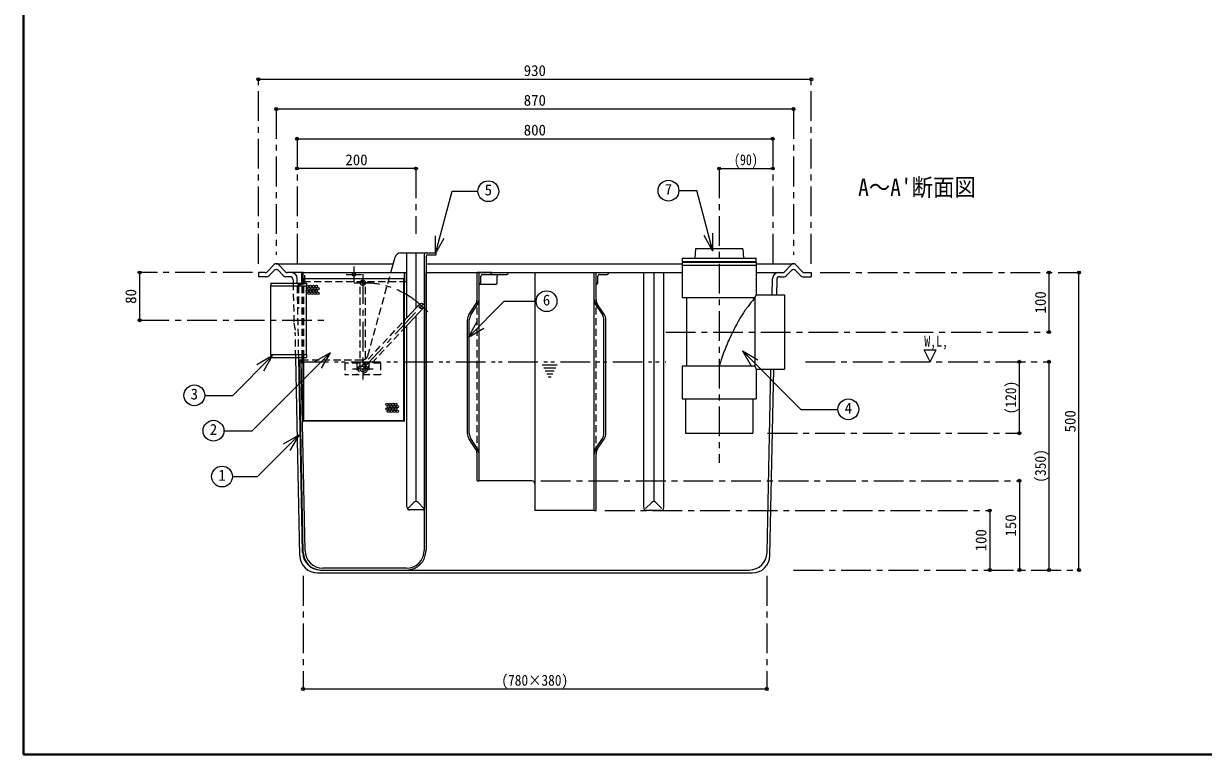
# Model space of a CAD drawing. Units: millimetres at full size, sheet at 1:10. Extents: x -2093 to 1957, y -1401 to 1409.
# Drawn here: x -2093 to -108, y -1401 to -172 of the extents above; entities that cross this region are included whole.
import ezdxf
from ezdxf.enums import TextEntityAlignment as Align

# ---------------------------------------------------------------- set-up
doc = ezdxf.new("R2010")
doc.units = ezdxf.units.MM
doc.header["$LTSCALE"] = 10
doc.header["$PDMODE"] = 32
doc.header["$PDSIZE"] = 5
for name, pattern in [('CHAIN1', [8, 5, -1, 1, -1]), ('DASHED1', [1.8, 1.2, -0.6]), ('DOUBLE_CHAIN1', [8.8, 5, -1, 0.6, -0.6, 0.6, -1])]:
    doc.linetypes.add(name, pattern=pattern)
doc.layers.add('0-0_ﾚｲﾔ1', color=4, linetype='Continuous', lineweight=9)
doc.styles.add('ＭＳ ゴシック', font='')
doc.styles.get('ＭＳ ゴシック').set_extended_font_data('MS Gothic')

msp = doc.modelspace()

# ---------------------------------------------------------------- linework, layer by layer
at = {"layer": '0-0_ﾚｲﾔ1', "color": 1, "lineweight": 40}
for p, q in [((-2092.76, -1400.68), (-2092.76, 1409.32)), ((1957.24, -1400.68), (-2092.76, -1400.68))]:
    msp.add_line(p, q, dxfattribs=at)
at = {"layer": '0-0_ﾚｲﾔ1'}
for p, q in [((-1697.76, -265.68), (-767.76, -265.68)), ((-797.76, -315.68), (-1667.76, -315.68)), ((-1632.76, -365.68), (-832.76, -365.68)), ((-1432.76, -415.68), (-1632.76, -415.68)), ((-922.76, -415.68), (-832.76, -415.68)), ((-1474.99, -590.68), (-1467.85, -565)), ((-1458.22, -557.68), (-1415.82, -557.68)), ((-1447.87, -666.4), (-1447.87, -557.68)), ((-1432.76, -557.68), (-1432.76, -650.22)), ((-1897.76, -590.68), (-1897.76, -670.68)), ((-1667.76, -575.68), (-1470.82, -575.68)), ((-1625.26, -590.68), (-1642.56, -590.68)), ((-1415.76, -575.68), (-985.26, -575.68)), ((-1415.76, -985.68), (-1415.76, -590.68)), ((-1415.76, -590.68), (-985.26, -590.68)), ((-1232.76, -590.68), (-1232.76, -945.68)), ((-1049.76, -985.68), (-1049.76, -590.68)), ((-1032.76, -590.68), (-1032.76, -975.68)), ((-1015.76, -985.68), (-1015.76, -590.68)), ((-860.26, -575.68), (-797.76, -575.68)), ((-860.26, -590.68), (-822.96, -590.68)), ((-367.76, -690.68), (-367.76, -590.68)), ((-317.76, -1090.68), (-317.76, -590.68)), ((-864.24, -634.96), (-866.78, -638.05)), ((-862.76, -633.18), (-864.24, -634.96)), ((-879.37, -654.53), (-881.74, -658.08)), ((-877.95, -652.5), (-879.37, -654.53)), ((-876.6, -650.62), (-877.95, -652.5)), ((-874.22, -647.43), (-876.6, -650.62)), ((-871.78, -644.27), (-874.22, -647.43)), ((-869.3, -641.15), (-871.78, -644.27)), ((-866.78, -638.05), (-869.3, -641.15)), ((-1432.76, -663.41), (-1432.76, -975.68)), ((-890.54, -672.71), (-891.74, -674.87)), ((-888.42, -669), (-890.54, -672.71)), ((-886.26, -665.32), (-888.42, -669)), ((-884.03, -661.67), (-886.26, -665.32)), ((-881.74, -658.08), (-884.03, -661.67)), ((-1447.87, -984.68), (-1447.87, -679.58)), ((-900.39, -691.3), (-902.67, -695.96)), ((-898.05, -686.68), (-900.39, -691.3)), ((-895.65, -682.08), (-898.05, -686.68)), ((-893.19, -677.51), (-895.65, -682.08)), ((-891.74, -674.87), (-893.19, -677.51)), ((-909.5, -710.96), (-911.53, -715.81)), ((-907.4, -706.15), (-909.5, -710.96)), ((-906.15, -703.38), (-907.4, -706.15)), ((-904.89, -700.64), (-906.15, -703.38)), ((-902.67, -695.96), (-904.89, -700.64)), ((-918.1, -733.41), (-918.56, -734.79)), ((-917.11, -730.53), (-918.1, -733.41)), ((-915.34, -725.59), (-917.11, -730.53)), ((-913.48, -720.68), (-915.34, -725.59)), ((-911.53, -715.81), (-913.48, -720.68)), ((-1622.26, -737.68), (-1625.82, -737.68)), ((-922.33, -746.78), (-922.76, -748.18)), ((-921.6, -744.38), (-922.33, -746.78)), ((-920.86, -741.98), (-921.6, -744.38)), ((-920.11, -739.58), (-920.86, -741.98)), ((-919.34, -737.18), (-920.11, -739.58)), ((-918.56, -734.79), (-919.34, -737.18)), ((-417.76, -860.68), (-417.76, -740.68)), ((-367.76, -1090.68), (-367.76, -740.68)), ((-417.76, -940.68), (-417.76, -1090.68)), ((-1446.55, -987.49), (-1436.27, -977.12)), ((-1420.82, -989.68), (-1442.87, -989.68)), ((-1419.41, -987.04), (-1429.25, -977.12)), ((-1046.55, -987.49), (-1036.27, -977.12)), ((-1020.76, -990.68), (-1044.76, -990.68)), ((-1018.97, -987.49), (-1029.25, -977.12)), ((-467.76, -990.68), (-467.76, -1090.68)), ((-1622.76, -1290.68), (-842.76, -1290.68))]:
    msp.add_line(p, q, dxfattribs=at)
at = {"layer": '0-0_ﾚｲﾔ1', "linetype": 'CHAIN1'}
for p, q in [((-1697.76, -575.68), (-1697.76, -265.68)), ((-767.76, -575.68), (-767.76, -265.68)), ((-1667.76, -315.68), (-1667.76, -560.68)), ((-797.76, -315.68), (-797.76, -560.68)), ((-1632.76, -365.68), (-1632.76, -575.68)), ((-832.76, -365.68), (-832.76, -575.68)), ((-1432.76, -415.68), (-1432.76, -525.68)), ((-922.76, -415.68), (-922.76, -910.68)), ((-1707.76, -590.68), (-1897.76, -590.68)), ((-1550.26, -593.68), (-1524.26, -593.68)), ((-1537.26, -580.68), (-1537.26, -606.68)), ((-1522.29, -593.18), (-1522.29, -770.18)), ((-752.76, -590.68), (-317.76, -590.68)), ((-1536.79, -607.68), (-1507.79, -607.68)), ((-1522.29, -752.68), (-1413.42, -636.11)), ((-1412.72, -656.6), (-1433.92, -636.81)), ((-1897.76, -670.68), (-1582.14, -670.68)), ((-1012.76, -690.68), (-367.76, -690.68)), ((-1539.79, -752.68), (-1504.79, -752.68)), ((-777.76, -740.68), (-367.76, -740.68)), ((-841.26, -860.68), (-417.76, -860.68)), ((-1222.76, -940.68), (-417.76, -940.68)), ((-1114.83, -990.68), (-467.76, -990.68)), ((-797.76, -1090.68), (-317.76, -1090.68)), ((-1622.76, -1100.68), (-1622.76, -1290.68)), ((-842.76, -1100.68), (-842.76, -1290.68))]:
    msp.add_line(p, q, dxfattribs=at)
at = {"layer": '0-0_ﾚｲﾔ1', "color": 7, "lineweight": 18}
for p, q in [((-990.58, -452.91), (-960.44, -452.91)), ((-933.25, -554.39), (-960.44, -452.91)), ((-1400.12, -558.76), (-1400.12, -528.76)), ((-1400.12, -558.76), (-1385.12, -532.77)), ((-933.25, -554.39), (-948.25, -528.41)), ((-933.25, -554.39), (-933.25, -524.39)), ((-1622.26, -590.68), (-1452.26, -590.68)), ((-1307.94, -593.68), (-1280.16, -593.68)), ((-1304.94, -590.68), (-1133.14, -590.68)), ((-1677.14, -728.18), (-1677.14, -613.18)), ((-1624.26, -608.18), (-1624.26, -605.68)), ((-1622.26, -600.68), (-1621.26, -600.68)), ((-1622.26, -605.68), (-1622.26, -608.18)), ((-1621.26, -600.68), (-1453.26, -600.68)), ((-1621.26, -608.18), (-1621.26, -600.68)), ((-1617.14, -728.18), (-1617.14, -613.18)), ((-1453.26, -600.68), (-1452.26, -600.68)), ((-1298.93, -610.68), (-1326.7, -610.68)), ((-1295.93, -607.68), (-1295.93, -596.68)), ((-1453.76, -672.71), (-1426.61, -643.64)), ((-1453.76, -685.89), (-1420.03, -649.78)), ((-1344.62, -699.1), (-1284.36, -638.85)), ((-1326.7, -895.15), (-1326.7, -636.2)), ((-1284.36, -638.85), (-1230.59, -638.85)), ((-1133.14, -895.19), (-1133.14, -636.16)), ((-1344.62, -699.1), (-1329.62, -673.12)), ((-1344.62, -699.1), (-1318.64, -684.1)), ((-1674.4, -730.64), (-1740.79, -797.03)), ((-1577.27, -725.45), (-1708.32, -856.5)), ((-1674.4, -730.64), (-1700.38, -745.64)), ((-1674.4, -730.64), (-1689.4, -756.62)), ((-1624.26, -738.18), (-1624.26, -733.18)), ((-1622.26, -738.18), (-1622.26, -733.18)), ((-1621.26, -739.18), (-1621.26, -733.18)), ((-1577.27, -725.45), (-1603.26, -740.45)), ((-1577.27, -725.45), (-1592.27, -751.44)), ((-883.44, -722.38), (-868.44, -748.36)), ((-883.44, -722.38), (-857.46, -737.38)), ((-577.76, -720.68), (-557.76, -720.68)), ((-567.76, -740.68), (-577.76, -720.68)), ((-567.76, -740.68), (-557.76, -720.68)), ((-1788.03, -797.03), (-1740.79, -797.03)), ((-1755.84, -856.5), (-1708.32, -856.5)), ((-1629.9, -863.89), (-1699.56, -933.55)), ((-1629.9, -863.89), (-1655.88, -878.89)), ((-1629.9, -863.89), (-1644.9, -889.87)), ((-1741.47, -933.55), (-1699.56, -933.55)), ((-1237.76, -940.68), (-1326.7, -940.68)), ((-1232.76, -945.68), (-1232.76, -990.68)), ((-1133.14, -990.68), (-1232.76, -990.68))]:
    msp.add_line(p, q, dxfattribs=at)
at = {"layer": '0-0_ﾚｲﾔ1', "color": 5, "lineweight": 25}
for p, q in [((-882.76, -550.68), (-881.76, -566.68)), ((-1418.82, -560.68), (-1418.82, -1057.68)), ((-1415.82, -557.68), (-1398.82, -557.68)), ((-1415.82, -563.68), (-1415.82, -1057.68)), ((-1412.82, -560.68), (-1398.82, -560.68)), ((-1398.82, -560.68), (-1398.82, -557.68)), ((-985.26, -566.68), (-860.26, -566.68)), ((-985.26, -566.68), (-985.26, -572.18)), ((-985.26, -572.18), (-860.26, -572.18)), ((-985.26, -573.18), (-985.26, -633.18)), ((-860.26, -572.18), (-860.26, -566.68)), ((-1686.65, -590.68), (-1697.76, -590.68)), ((-1697.76, -590.68), (-1697.76, -597.68)), ((-1683.08, -589.18), (-1671.33, -577.18)), ((-1680.13, -596.18), (-1671.33, -587.19)), ((-1652.44, -589.18), (-1664.19, -577.18)), ((-1655.39, -596.18), (-1664.19, -587.19)), ((-1642.56, -590.68), (-1648.87, -590.68)), ((-1622.26, -590.68), (-1625.26, -590.68)), ((-1625.26, -590.68), (-1625.26, -605.68)), ((-1452.26, -839.68), (-1452.26, -590.68)), ((-1329.98, -636.2), (-1329.98, -590.68)), ((-1304.94, -590.68), (-1329.98, -590.68)), ((-1326.7, -636.2), (-1326.7, -590.68)), ((-1320.7, -593.68), (-1307.94, -593.68)), ((-1133.14, -590.68), (-1108.28, -590.68)), ((-1133.14, -636.16), (-1133.14, -590.68)), ((-1129.83, -636.16), (-1129.83, -590.68)), ((-1123.83, -593.68), (-1111.28, -593.68)), ((-985.26, -578.18), (-860.26, -578.18)), ((-822.96, -590.68), (-816.65, -590.68)), ((-813.08, -589.18), (-801.33, -577.18)), ((-810.13, -596.18), (-801.33, -587.19)), ((-782.44, -589.18), (-794.19, -577.18)), ((-785.39, -596.18), (-794.19, -587.19)), ((-778.87, -590.68), (-767.76, -590.68)), ((-767.76, -590.68), (-767.76, -597.68)), ((-1683.71, -597.68), (-1697.76, -597.68)), ((-1677.14, -608.18), (-1617.14, -608.18)), ((-1677.14, -608.18), (-1677.14, -613.18)), ((-1677.14, -613.18), (-1617.14, -613.18)), ((-1644.52, -597.68), (-1651.81, -597.68)), ((-1639.52, -602.58), (-1639.41, -608.18)), ((-1632.41, -608.18), (-1632.56, -600.48)), ((-1617.14, -608.18), (-1617.14, -613.18)), ((-1453.26, -839.18), (-1453.26, -600.68)), ((-1452.26, -605.68), (-1449.26, -605.68)), ((-1323.7, -607.68), (-1323.7, -596.68)), ((-1126.83, -607.68), (-1126.83, -596.68)), ((-833.51, -628.18), (-832.96, -600.48)), ((-826, -602.58), (-826.51, -628.18)), ((-821, -597.68), (-813.71, -597.68)), ((-781.81, -597.68), (-767.76, -597.68)), ((-862.76, -633.18), (-985.26, -633.18)), ((-977.76, -633.18), (-977.76, -748.18)), ((-862.76, -633.18), (-860.26, -628.18)), ((-862.76, -633.18), (-862.76, -748.18)), ((-860.26, -628.18), (-812.76, -628.18)), ((-812.76, -628.18), (-812.76, -753.18)), ((-1343.9, -661.94), (-1332.43, -644.42)), ((-1340.62, -661.94), (-1329.16, -644.42)), ((-1130.65, -644.44), (-1119.08, -661.91)), ((-1115.77, -661.91), (-1127.34, -644.44)), ((-1346.35, -861.2), (-1346.35, -670.15)), ((-1343.07, -861.2), (-1343.07, -670.15)), ((-1116.59, -861.16), (-1116.59, -670.19)), ((-1113.28, -861.16), (-1113.28, -670.19)), ((-1677.14, -728.18), (-1677.14, -733.18)), ((-1677.14, -733.18), (-1617.14, -733.18)), ((-1628.25, -1066.28), (-1634.91, -733.18)), ((-1623.35, -1061.28), (-1629.91, -733.18)), ((-1622.35, -1061.28), (-1628.82, -737.68)), ((-1625.82, -737.68), (-1628.82, -737.68)), ((-1619.41, -1058.28), (-1625.82, -737.68)), ((-1624.26, -738.18), (-1622.26, -738.18)), ((-1622.26, -839.68), (-1622.26, -738.18)), ((-1622.26, -739.18), (-1621.26, -739.18)), ((-1621.26, -839.18), (-1621.26, -739.18)), ((-862.76, -748.18), (-985.26, -748.18)), ((-985.26, -748.18), (-985.26, -803.18)), ((-860.26, -753.18), (-860.26, -803.18)), ((-842.17, -1061.28), (-836.01, -753.18)), ((-837.27, -1066.28), (-831.01, -753.18)), ((-985.26, -803.18), (-860.26, -803.18)), ((-979.26, -803.18), (-979.26, -860.68)), ((-866.26, -803.18), (-866.26, -860.68)), ((-1453.26, -840.68), (-1621.26, -840.68)), ((-1453.76, -839.68), (-1620.76, -839.68)), ((-1332.43, -886.94), (-1343.9, -869.42)), ((-1329.16, -886.94), (-1340.62, -869.42)), ((-1130.65, -886.91), (-1119.08, -869.44)), ((-1127.34, -886.91), (-1115.77, -869.44)), ((-979.26, -860.68), (-866.26, -860.68)), ((-1329.98, -940.68), (-1329.98, -895.15)), ((-1326.7, -940.68), (-1326.7, -895.15)), ((-1133.14, -990.68), (-1133.14, -895.19)), ((-1129.83, -990.68), (-1129.83, -895.19)), ((-1329.98, -940.68), (-1326.7, -940.68)), ((-1133.14, -990.68), (-1129.83, -990.68)), ((-1593.35, -1090.68), (-872.17, -1090.68)), ((-1448.82, -1087.68), (-1589.41, -1087.68)), ((-1598.26, -1095.68), (-867.27, -1095.68))]:
    msp.add_line(p, q, dxfattribs=at)
at = {"layer": '0-0_ﾚｲﾔ1', "linetype": 'DASHED1'}
for p, q in [((-1619.76, -607.07), (-1619.76, -590.68)), ((-1513.78, -730.35), (-1474.99, -590.68)), ((-1629.91, -733.18), (-1632.41, -608.18)), ((-1631.67, -613.06), (-1631.67, -650.68)), ((-1630.17, -613.06), (-1630.17, -650.68)), ((-1629.35, -610.14), (-1622.42, -608.53)), ((-1622.08, -609.99), (-1629.01, -611.6)), ((-1624.26, -733.18), (-1624.26, -608.18)), ((-1622.26, -605.68), (-1452.26, -605.68)), ((-1622.26, -733.18), (-1622.26, -608.18)), ((-1621.26, -733.18), (-1621.26, -608.18)), ((-1526.79, -752.68), (-1526.79, -607.68)), ((-1517.79, -752.68), (-1517.79, -607.68)), ((-1631.67, -650.68), (-1630.17, -650.68)), ((-1329.98, -895.15), (-1329.98, -636.2)), ((-1129.83, -895.19), (-1129.83, -636.16)), ((-1525.58, -749.61), (-1453.76, -672.71)), ((-1634.91, -733.18), (-1635.76, -690.68)), ((-1519, -755.75), (-1453.76, -685.89)), ((-1523.42, -737.68), (-1622.26, -737.68)), ((-1492.29, -742.68), (-1552.29, -742.68)), ((-1552.29, -742.68), (-1552.29, -762.68)), ((-1532.29, -742.68), (-1532.29, -762.68)), ((-1512.29, -742.68), (-1512.29, -762.68))]:
    msp.add_line(p, q, dxfattribs=at)
at = {"layer": '0-0_ﾚｲﾔ1', "linetype": 'DOUBLE_CHAIN1'}
for p, q in [((-1629.76, -740.68), (-1012.76, -740.68)), ((-1220.26, -745.68), (-1195.26, -745.68)), ((-1217.76, -750.68), (-1197.76, -750.68)), ((-1215.26, -755.68), (-1200.26, -755.68)), ((-1212.76, -760.68), (-1202.76, -760.68)), ((-1210.26, -765.68), (-1205.26, -765.68))]:
    msp.add_line(p, q, dxfattribs=at)
at = {"layer": '0-0_ﾚｲﾔ1', "color": 7, "lineweight": 18}
for points in [[(-1400.12, -558.76), (-1372.03, -453.91), (-1328.51, -453.91)], [(-883.44, -722.38), (-785.24, -820.59), (-722.95, -820.59)]]:
    msp.add_lwpolyline(points, dxfattribs=at)
at = {"layer": '0-0_ﾚｲﾔ1', "color": 5, "lineweight": 25}
for points in [[(-882.76, -550.68), (-962.76, -550.68), (-963.76, -566.68)], [(-985.26, -573.18), (-860.26, -573.18), (-860.26, -628.18)], [(-1625.26, -605.68), (-1622.26, -605.68), (-1622.26, -590.68)], [(-1452.26, -590.68), (-1449.26, -590.68), (-1449.26, -605.68)], [(-1677.14, -728.18), (-1617.14, -728.18), (-1617.14, -733.18)], [(-1624.26, -738.18), (-1624.26, -743.18), (-1622.26, -743.18)], [(-862.76, -748.18), (-860.26, -753.18), (-812.76, -753.18)]]:
    msp.add_lwpolyline(points, dxfattribs=at)
at = {"layer": '0-0_ﾚｲﾔ1', "linetype": 'DASHED1'}
for points in [[(-1639.41, -608.18), (-1638.06, -675.68), (-1635.76, -690.68)], [(-1492.29, -742.68), (-1492.29, -762.68), (-1552.29, -762.68)]]:
    msp.add_lwpolyline(points, dxfattribs=at)
at = {"layer": '0-0_ﾚｲﾔ1', "color": 7, "lineweight": 18}
for centre in [(-1311.01, -453.91), (-1008.08, -452.91), (-1213.09, -638.85), (-1805.53, -797.03), (-705.45, -820.59), (-1773.34, -856.5), (-1758.97, -933.55)]:
    msp.add_circle(centre, 17.5, dxfattribs=at)
at = {"layer": '0-0_ﾚｲﾔ1', "color": 5, "lineweight": 25}
for centre, radius in [((-1537.26, -593.68), 3), ((-1423.32, -646.71), 4.5)]:
    msp.add_circle(centre, radius, dxfattribs=at)
at = {"layer": '0-0_ﾚｲﾔ1'}
for centre in [(-1615.34, -613.73), (-1610.34, -613.73), (-1605.34, -613.73), (-1600.34, -613.73), (-1615.34, -621.73), (-1612.84, -617.73), (-1612.84, -625.73), (-1610.34, -621.73), (-1607.84, -617.73), (-1607.84, -625.73), (-1605.34, -621.73), (-1602.84, -617.73), (-1602.84, -625.73), (-1600.34, -621.73), (-1597.84, -617.73), (-1597.84, -625.73), (-1481.66, -812.04), (-1476.66, -812.04), (-1471.66, -812.04), (-1466.66, -812.04), (-1481.66, -820.04), (-1479.16, -816.04), (-1479.16, -824.04), (-1476.66, -820.04), (-1474.16, -816.04), (-1474.16, -824.04), (-1471.66, -820.04), (-1469.16, -816.04), (-1469.16, -824.04), (-1466.66, -820.04), (-1464.16, -816.04), (-1464.16, -824.04)]:
    msp.add_circle(centre, 2, dxfattribs=at)
at = {"layer": '0-0_ﾚｲﾔ1', "linetype": 'DASHED1'}
for centre, radius in [((-1522.29, -607.68), 4.5), ((-1522.29, -752.68), 7.5), ((-1522.29, -752.68), 4.5)]:
    msp.add_circle(centre, radius, dxfattribs=at)
at = {"layer": '0-0_ﾚｲﾔ1'}
for centre, radius, start, end in [((-1458.22, -567.68), 10, 90, 164.47589), ((-1442.87, -984.68), 5, 180, 270), ((-1432.76, -980.68), 5, 45.41268, 134.58732), ((-1420.82, -984.68), 5, 270, 293.57818), ((-1420.76, -985.68), 5, 351.17442, 0), ((-1044.76, -985.68), 5, 180, 270), ((-1032.76, -980.68), 5, 45.41268, 134.58732), ((-1020.76, -985.68), 5, 270, 0)]:
    msp.add_arc(centre, radius, start, end, dxfattribs=at)
at = {"layer": '0-0_ﾚｲﾔ1', "color": 5, "lineweight": 25}
for centre, radius, start, end in [((-1415.82, -560.68), 3, 90, 180), ((-1412.82, -563.68), 3, 90, 180), ((-1686.65, -585.68), 5, 270, 315.6053), ((-1667.76, -580.68), 5, 44.3947, 135.6053), ((-1667.76, -590.68), 5, 44.3947, 135.6053), ((-1648.87, -585.68), 5, 224.3947, 270), ((-1642.56, -600.68), 10, 1.14576, 90), ((-1320.7, -596.68), 3, 90, 180), ((-1307.94, -590.68), 3, 270, 0), ((-1123.83, -596.68), 3, 90, 180), ((-1111.28, -590.68), 3, 270, 0), ((-822.96, -600.68), 10, 90, 178.85424), ((-816.65, -585.68), 5, 270, 315.6053), ((-797.76, -580.68), 5, 44.3947, 135.6053), ((-797.76, -590.68), 5, 44.3947, 135.6053), ((-778.87, -585.68), 5, 224.3947, 270), ((-1683.71, -592.68), 5, 270, 315.6053), ((-1651.81, -592.68), 5, 224.3947, 270), ((-1644.52, -602.68), 5, 1.14576, 90), ((-1326.7, -607.68), 3, 270, 0), ((-1129.83, -607.68), 3, 270, 0), ((-821, -602.68), 5, 90, 178.85424), ((-813.71, -592.68), 5, 270, 315.6053), ((-781.81, -592.68), 5, 224.3947, 270), ((-1344.98, -636.2), 15, 326.78348, 0), ((-1341.7, -636.2), 15, 326.78348, 0), ((-1118.14, -636.16), 15, 180, 213.51153), ((-1114.83, -636.16), 15, 180, 213.51153), ((-1331.35, -670.15), 15, 146.78348, 180), ((-1328.07, -670.15), 15, 146.78348, 180), ((-1131.59, -670.19), 15, 0, 33.51153), ((-1128.28, -670.19), 15, 0, 33.51153), ((-1621.26, -839.68), 1, 180, 270), ((-1620.76, -839.18), 0.5, 180, 270), ((-1453.76, -839.18), 0.5, 270, 0), ((-1453.26, -839.68), 1, 270, 0), ((-1331.35, -861.2), 15, 180, 213.21652), ((-1328.07, -861.2), 15, 180, 213.21652), ((-1131.59, -861.16), 15, 326.48847, 0), ((-1128.28, -861.16), 15, 326.48847, 0), ((-1344.98, -895.15), 15, 0, 33.21652), ((-1341.7, -895.15), 15, 0, 33.21652), ((-1118.14, -895.19), 15, 146.48847, 180), ((-1114.83, -895.19), 15, 146.48847, 180), ((-1598.26, -1065.68), 30, 181.14576, 270), ((-1593.35, -1060.68), 30, 181.14576, 270), ((-1592.35, -1060.68), 30, 181.14576, 270), ((-1589.41, -1057.68), 30, 181.14576, 270), ((-1448.82, -1057.68), 30, 270, 0), ((-1448.82, -1057.68), 33, 270, 0), ((-872.17, -1060.68), 30, 270, 358.85424), ((-867.27, -1065.68), 30, 270, 358.85424)]:
    msp.add_arc(centre, radius, start, end, dxfattribs=at)
at = {"layer": '0-0_ﾚｲﾔ1', "color": 7, "lineweight": 18}
for centre, radius, start, end in [((-1292.93, -596.68), 3, 90, 180), ((-1280.16, -590.68), 3, 270, 0), ((-1298.93, -607.68), 3, 270, 0), ((-1237.76, -945.68), 5, 0, 90)]:
    msp.add_arc(centre, radius, start, end, dxfattribs=at)
at = {"layer": '0-0_ﾚｲﾔ1', "linetype": 'DASHED1'}
for centre, radius, start, end in [((-1628.67, -613.06), 3, 103.07978, 180), ((-1628.67, -613.06), 1.5, 103.07978, 180), ((-1622.76, -607.07), 1.5, 283.07978, 360), ((-1622.76, -607.07), 3, 283.07978, 0), ((-1523.42, -727.68), 10, 270, 344.47589)]:
    msp.add_arc(centre, radius, start, end, dxfattribs=at)
at = {"layer": '0-0_ﾚｲﾔ1', "linetype": 'CHAIN1'}
msp.add_arc((-1522.29, -752.68), 145, 46.95642, 90, dxfattribs=at)
at = {"layer": '0-0_ﾚｲﾔ1', "color": 1}
for p in [(-1697.76, -265.68), (-767.76, -265.68), (-1667.76, -315.68), (-797.76, -315.68), (-1632.76, -365.68), (-832.76, -365.68), (-1632.76, -415.68), (-1432.76, -415.68), (-922.76, -415.68), (-832.76, -415.68), (-1897.76, -590.68), (-367.76, -590.68), (-317.76, -590.68), (-1897.76, -670.68), (-367.76, -690.68), (-417.76, -740.68), (-367.76, -740.68), (-417.76, -860.68), (-417.76, -940.68), (-467.76, -990.68), (-467.76, -1090.68), (-417.76, -1090.68), (-367.76, -1090.68), (-317.76, -1090.68), (-1622.76, -1290.68), (-842.76, -1290.68)]:
    msp.add_point(p, dxfattribs=at)

# ---------------------------------------------------------------- texts
at = {"layer": '0-0_ﾚｲﾔ1', "color": 7, "style": 'ＭＳ ゴシック'}
for s, p in [('930', (-1251.51, -265.68)), ('870', (-1251.51, -315.68)), ('800', (-1251.51, -365.68)), ('200', (-1551.51, -415.68)), ('5', (-1317.26, -466.41)), ('7', (-1014.33, -465.41)), ('6', (-1219.34, -651.35)), ('3', (-1811.78, -809.53)), ('4', (-711.7, -833.09)), ('2', (-1779.59, -869)), ('1', (-1765.22, -946.05))]:
    msp.add_text(s, height=18.33, dxfattribs=at).set_placement(p, align=Align.BOTTOM_LEFT)
for s, height, width, p in [('(90)', 18.33, 0.8, (-897.76, -415.68)), ("A～A'断面図", 29.33, 0.9, (-689.01, -470.68)), ('W,L,', 18.33, 0.8, (-577.76, -720.68)), ('(780×380)', 18.33, 0.9, (-1289.01, -1290.68))]:
    msp.add_text(s, height=height, dxfattribs=dict(at, width=width)).set_placement(p, align=Align.BOTTOM_LEFT)
for s, p in [('80', (-1897.76, -643.18)), ('100', (-367.76, -659.43)), ('500', (-317.76, -859.43)), ('150', (-417.76, -1034.43)), ('100', (-467.76, -1059.43))]:
    msp.add_text(s, height=18.33, rotation=90, dxfattribs=at).set_placement(p, align=Align.BOTTOM_LEFT)
at = {"layer": '0-0_ﾚｲﾔ1', "color": 7, "style": 'ＭＳ ゴシック', "width": 0.9}
for s, p in [('(120)', (-417.76, -828.8)), ('(350)', (-367.76, -943.8))]:
    msp.add_text(s, height=18.33, rotation=90, dxfattribs=at).set_placement(p, align=Align.BOTTOM_LEFT)

doc.saveas('drawing.dxf')
